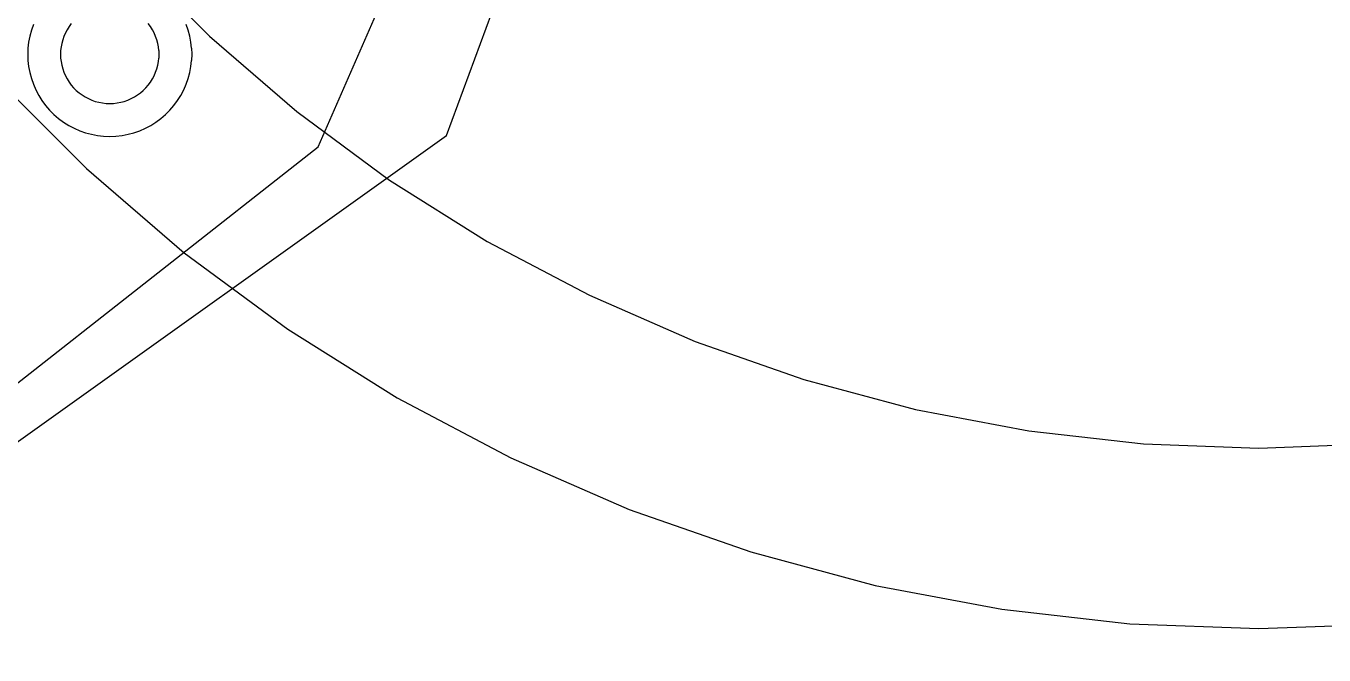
# Model space of a CAD drawing. Header units: millimetres. Extents: x -180 to 1414, y -663 to 972.
# Drawn here: x -75.1 to 4, y -556.6 to -518.3 of the extents above; entities that cross this region are included whole.
import ezdxf

# ---------------------------------------------------------------- set-up
doc = ezdxf.new("R2010")
doc.units = ezdxf.units.MM
doc.layers.add('HEAD_FRONT', color=8, linetype='Continuous')

msp = doc.modelspace()

# ---------------------------------------------------------------- linework, layer by layer
at = {"layer": 'HEAD_FRONT'}
for p, q in [((-49.497, -524.953), (-42.624, -506.371)), ((-68.907, -513.936), (-63.936, -518.907)), ((-68.907, -513.936), (-63.936, -518.907)), ((-57.304, -525.632), (-52.58, -514.799)), ((-74.781, -518.53), (-74.878, -518.891)), ((-74.658, -518.177), (-74.781, -518.53)), ((-72.706, -518.702), (-72.796, -518.908)), ((-72.602, -518.504), (-72.706, -518.702)), ((-72.482, -518.314), (-72.602, -518.504)), ((-72.349, -518.133), (-72.482, -518.314)), ((-67.525, -518.314), (-67.658, -518.133)), ((-67.405, -518.504), (-67.525, -518.314)), ((-67.301, -518.702), (-67.405, -518.504)), ((-67.211, -518.908), (-67.301, -518.702)), ((-65.226, -518.53), (-65.349, -518.177)), ((-65.129, -518.891), (-65.226, -518.53)), ((-74.948, -519.258), (-74.99, -519.63)), ((-74.878, -518.891), (-74.948, -519.258)), ((-72.97, -519.556), (-72.995, -519.779)), ((-72.928, -519.336), (-72.97, -519.556)), ((-72.87, -519.119), (-72.928, -519.336)), ((-72.796, -518.908), (-72.87, -519.119)), ((-67.137, -519.119), (-67.211, -518.908)), ((-67.079, -519.336), (-67.137, -519.119)), ((-67.037, -519.556), (-67.079, -519.336)), ((-67.012, -519.779), (-67.037, -519.556)), ((-65.059, -519.258), (-65.129, -518.891)), ((-65.018, -519.63), (-65.059, -519.258)), ((-63.936, -518.907), (-58.608, -523.492)), ((-63.936, -518.907), (-58.608, -523.492)), ((-74.99, -519.63), (-75.004, -520.004)), ((-75.004, -520.004), (-74.99, -520.377)), ((-74.99, -520.377), (-74.948, -520.749)), ((-72.995, -519.779), (-73.004, -520.004)), ((-73.004, -520.004), (-72.995, -520.228)), ((-72.995, -520.228), (-72.97, -520.451)), ((-67.037, -520.451), (-67.012, -520.228)), ((-67.012, -519.779), (-67.004, -520.004)), ((-67.004, -520.004), (-67.012, -520.228)), ((-65.059, -520.749), (-65.018, -520.377)), ((-65.018, -519.63), (-65.004, -520.004)), ((-65.004, -520.004), (-65.018, -520.377)), ((-74.948, -520.749), (-74.878, -521.116)), ((-74.878, -521.116), (-74.781, -521.477)), ((-72.97, -520.451), (-72.928, -520.671)), ((-72.928, -520.671), (-72.87, -520.888)), ((-72.87, -520.888), (-72.796, -521.1)), ((-72.796, -521.1), (-72.706, -521.305)), ((-67.301, -521.305), (-67.211, -521.1)), ((-67.211, -521.1), (-67.137, -520.888)), ((-67.137, -520.888), (-67.079, -520.671)), ((-67.079, -520.671), (-67.037, -520.451)), ((-65.226, -521.477), (-65.129, -521.116)), ((-65.129, -521.116), (-65.059, -520.749)), ((-76.97, -521.418), (-71.418, -526.97)), ((-76.97, -521.418), (-71.418, -526.97)), ((-74.781, -521.477), (-74.658, -521.83)), ((-74.658, -521.83), (-74.508, -522.173)), ((-72.706, -521.305), (-72.602, -521.504)), ((-72.602, -521.504), (-72.482, -521.694)), ((-72.482, -521.694), (-72.349, -521.874)), ((-72.349, -521.874), (-72.203, -522.044)), ((-67.804, -522.044), (-67.658, -521.874)), ((-67.658, -521.874), (-67.525, -521.694)), ((-67.525, -521.694), (-67.405, -521.504)), ((-67.405, -521.504), (-67.301, -521.305)), ((-65.499, -522.173), (-65.349, -521.83)), ((-65.349, -521.83), (-65.226, -521.477)), ((-74.508, -522.173), (-74.334, -522.504)), ((-74.334, -522.504), (-74.135, -522.82)), ((-72.203, -522.044), (-72.044, -522.203)), ((-72.044, -522.203), (-71.874, -522.349)), ((-71.874, -522.349), (-71.694, -522.482)), ((-71.694, -522.482), (-71.504, -522.602)), ((-71.504, -522.602), (-71.305, -522.706)), ((-71.305, -522.706), (-71.1, -522.796)), ((-68.908, -522.796), (-68.702, -522.706)), ((-68.702, -522.706), (-68.504, -522.602)), ((-68.504, -522.602), (-68.314, -522.482)), ((-68.314, -522.482), (-68.133, -522.349)), ((-68.133, -522.349), (-67.963, -522.203)), ((-67.963, -522.203), (-67.804, -522.044)), ((-65.872, -522.82), (-65.673, -522.504)), ((-65.673, -522.504), (-65.499, -522.173)), ((-74.135, -522.82), (-73.913, -523.121)), ((-73.913, -523.121), (-73.669, -523.404)), ((-73.669, -523.404), (-73.404, -523.669)), ((-71.1, -522.796), (-70.888, -522.87)), ((-70.888, -522.87), (-70.671, -522.928)), ((-70.671, -522.928), (-70.451, -522.97)), ((-70.451, -522.97), (-70.228, -522.995)), ((-70.228, -522.995), (-70.004, -523.004)), ((-70.004, -523.004), (-69.779, -522.995)), ((-69.779, -522.995), (-69.556, -522.97)), ((-69.556, -522.97), (-69.336, -522.928)), ((-69.336, -522.928), (-69.119, -522.87)), ((-69.119, -522.87), (-68.908, -522.796)), ((-66.603, -523.669), (-66.338, -523.404)), ((-66.338, -523.404), (-66.094, -523.121)), ((-66.094, -523.121), (-65.872, -522.82)), ((-58.608, -523.492), (-52.952, -527.666)), ((-58.608, -523.492), (-52.952, -527.666)), ((-73.404, -523.669), (-73.121, -523.913)), ((-73.121, -523.913), (-72.82, -524.135)), ((-72.82, -524.135), (-72.504, -524.334)), ((-72.504, -524.334), (-72.173, -524.508)), ((-67.834, -524.508), (-67.504, -524.334)), ((-67.504, -524.334), (-67.187, -524.135)), ((-67.187, -524.135), (-66.886, -523.913)), ((-66.886, -523.913), (-66.603, -523.669)), ((-94.045, -556.773), (-49.497, -524.953)), ((-72.173, -524.508), (-71.83, -524.658)), ((-71.83, -524.658), (-71.477, -524.781)), ((-71.477, -524.781), (-71.116, -524.878)), ((-71.116, -524.878), (-70.749, -524.948)), ((-70.749, -524.948), (-70.377, -524.99)), ((-70.377, -524.99), (-70.004, -525.004)), ((-70.004, -525.004), (-69.63, -524.99)), ((-69.63, -524.99), (-69.258, -524.948)), ((-69.258, -524.948), (-68.891, -524.878)), ((-68.891, -524.878), (-68.53, -524.781)), ((-68.53, -524.781), (-68.177, -524.658)), ((-68.177, -524.658), (-67.834, -524.508)), ((-95.318, -555.5), (-57.304, -525.632)), ((-71.418, -526.97), (-65.466, -532.092)), ((-71.418, -526.97), (-65.466, -532.092)), ((-52.952, -527.666), (-47, -531.406)), ((-52.952, -527.666), (-47, -531.406)), ((-47, -531.406), (-40.785, -534.691)), ((-47, -531.406), (-40.785, -534.691)), ((-65.466, -532.092), (-59.149, -536.755)), ((-65.466, -532.092), (-59.149, -536.755)), ((-40.785, -534.691), (-34.342, -537.502)), ((-40.785, -534.691), (-34.342, -537.502)), ((-59.149, -536.755), (-52.5, -540.933)), ((-59.149, -536.755), (-52.5, -540.933)), ((-34.342, -537.502), (-27.707, -539.824)), ((-34.342, -537.502), (-27.707, -539.824)), ((-27.707, -539.824), (-20.917, -541.643)), ((-27.707, -539.824), (-20.917, -541.643)), ((-52.5, -540.933), (-45.558, -544.602)), ((-52.5, -540.933), (-45.558, -544.602)), ((-20.917, -541.643), (-14.01, -542.95)), ((-20.917, -541.643), (-14.01, -542.95)), ((-14.01, -542.95), (-7.025, -543.737)), ((-14.01, -542.95), (-7.025, -543.737)), ((-7.025, -543.737), (0, -544)), ((-7.025, -543.737), (0, -544)), ((0, -544), (7.025, -543.737)), ((0, -544), (7.025, -543.737)), ((-45.558, -544.602), (-38.361, -547.742)), ((-45.558, -544.602), (-38.361, -547.742)), ((-38.361, -547.742), (-30.949, -550.335)), ((-38.361, -547.742), (-30.949, -550.335)), ((-30.949, -550.335), (-23.365, -552.367)), ((-30.949, -550.335), (-23.365, -552.367)), ((-23.365, -552.367), (-15.649, -553.827)), ((-23.365, -552.367), (-15.649, -553.827)), ((-15.649, -553.827), (-7.847, -554.706)), ((-15.649, -553.827), (-7.847, -554.706)), ((-7.847, -554.706), (0, -555)), ((-7.847, -554.706), (0, -555)), ((0, -555), (7.847, -554.706)), ((0, -555), (7.847, -554.706))]:
    msp.add_line(p, q, dxfattribs=at)

doc.saveas('drawing.dxf')
